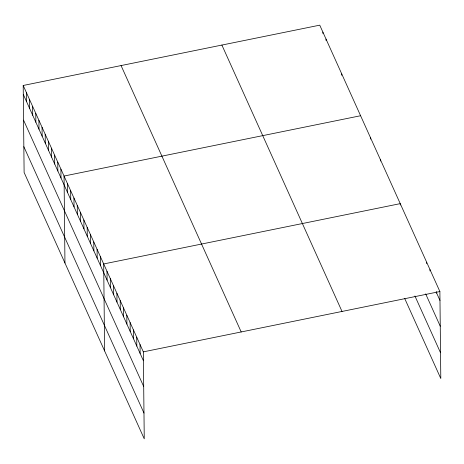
<?xml version="1.0" encoding="UTF-8"?>
<svg xmlns="http://www.w3.org/2000/svg" width="464" height="464" viewBox="0 0 464 464"><rect width="100%" height="100%" fill="white"/><g stroke="black" fill="none" stroke-linecap="round" stroke-linejoin="round"><path stroke-width="0.7" d="M23.2 85.475L143.335 351.863L144.252 438.84L24.111 172.457L23.2 85.475L319.748 25.16L439.889 291.543L440.8 378.525L404.736 298.555M360.598 115.733L64.049 176.047L64.96 263.024M143.335 351.863L439.889 291.543M436.125 291.914L439.982 300.457M425.662 293.869L440.255 326.221M414.926 295.991L440.527 352.762M221.891 45.066L342.026 311.448M121.063 65.575L241.199 331.957M23.293 94.389L143.434 360.777M23.565 120.153L143.701 386.535M23.844 146.694L143.979 413.076M436.665 291.763L436.676 293.132M429.977 269.567L429.995 270.941M426.671 262.241L426.689 263.616M400.258 205.007L400.246 203.638L103.692 263.952L104.603 350.935M380.422 159.686L380.434 161.054M370.51 137.709L370.521 139.078M341.748 73.927L341.759 75.301M326.035 39.092L326.047 40.467M322.892 32.126L322.909 33.501M140.035 344.537L140.128 353.452M136.729 337.212L136.822 346.127M133.429 329.887L133.522 338.801M130.123 322.561L130.216 331.47M126.817 315.236L126.91 324.145M123.517 307.905L123.61 316.819M120.211 300.579L120.304 309.494M116.911 293.254L117.003 302.168M113.605 285.928L113.697 294.843M110.299 278.603L110.391 287.518M106.998 271.278L107.091 280.192M100.386 256.627L100.485 265.541M97.086 249.301L97.179 258.216M93.78 241.976L93.873 250.891M90.48 234.651L90.573 243.565M87.174 227.325L87.267 236.24M83.868 220L83.961 228.914M80.568 212.674L80.661 221.589M77.262 205.349L77.355 214.264M73.956 198.024L74.054 206.938M70.656 190.698L70.748 199.613M67.35 183.373L67.442 192.287M60.906 169.082L60.999 177.996M57.762 162.116L57.855 171.025M54.619 155.144L54.711 164.059M51.481 148.178L51.574 157.093M48.337 141.213L48.43 150.127M45.194 134.247L45.286 143.161M42.05 127.281L42.149 136.19M38.912 120.309L39.005 129.224M35.769 113.344L35.861 122.258M32.625 106.378L32.718 115.292M29.481 99.412L29.58 108.327M26.344 92.44L26.436 101.355"/></g></svg>
